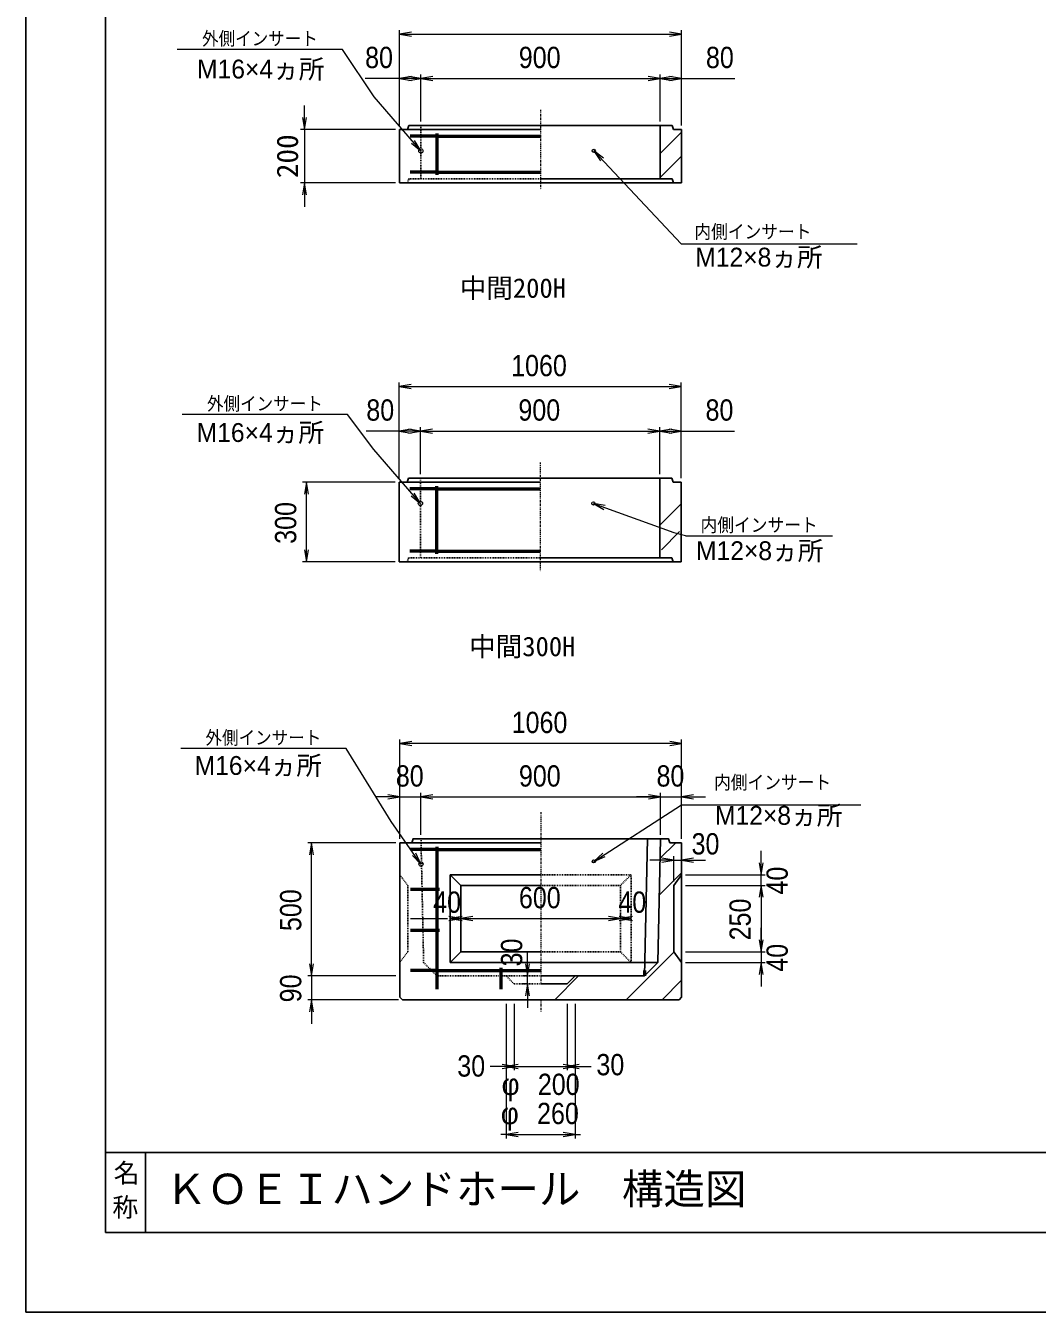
# Model space of a CAD drawing. Units: millimetres, scale not verified. Extents: x -210 to 210, y -148 to 148.
# Drawn here: x -210 to -83.2, y -148.5 to 12.6 of the extents above; entities that cross this region are included whole.
import ezdxf
from ezdxf.enums import TextEntityAlignment as Align

# ---------------------------------------------------------------- set-up
doc = ezdxf.new("R2010")
doc.units = ezdxf.units.MM
doc.linetypes.add('USER1', pattern=[12.95, 6.35, -3.175, 0.25, -3.175])
doc.linetypes.add('USER2', pattern=[4.7625, 3.175, -1.5875])
doc.layers.add('0-0', color=7, linetype='Continuous')
for name, color, linetype, lineweight in [('0-1_0', 9, 'Continuous', 25), ('0-2_dims', 2, 'Continuous', 13), ('0-3_pen1実線', 4, 'Continuous', 13), ('0-4_pen2実線', 3, 'Continuous', 13), ('0-5_pen3実線', 7, 'Continuous', 25), ('0-6_pen4実線', 6, 'Continuous', 25), ('0-7_pen1一点', 4, 'USER1', 13), ('0-8_pen2破線', 3, 'USER2', 25), ('0-9_鉄筋１', 7, 'Continuous', 50), ('0-A_鉄筋２', 7, 'Continuous', 50)]:
    doc.layers.add(name, color=color, linetype=linetype, lineweight=lineweight)
doc.styles.add('ＭＳ ゴシック', font='')
doc.styles.add('ＭＳ Ｐゴシック', font='')
doc.styles.get('ＭＳ ゴシック').set_extended_font_data('MS Gothic')
doc.styles.get('ＭＳ Ｐゴシック').set_extended_font_data('MS PGothic')

# ---------------------------------------------------------------- blocks, each defined once
blk = doc.blocks.new('部分図 1')
at = {"layer": '0-1_0'}
blk.add_lwpolyline([(0, 0), (12600, 0), (12600, 8910), (0, 8910)], close=True, dxfattribs=at)
at = {"layer": '0-2_dims'}
for p, q in [((1405.5, 4458.65), (1405.5, 4817.65)), ((1405.5, 4802.65), (2465.5, 4802.65)), ((2465.5, 4458.65), (2465.5, 4817.65)), ((1405.5, 4458.65), (1405.5, 4650.65)), ((1485.5, 4473.65), (1485.5, 4650.65)), ((1485.5, 4473.65), (1485.5, 4650.65)), ((2385.5, 4473.65), (2385.5, 4650.65)), ((2385.5, 4473.65), (2385.5, 4650.65)), ((2465.5, 4458.65), (2465.5, 4650.65)), ((1485.5, 4635.65), (2385.5, 4635.65)), ((1404, 3134), (1404, 3493)), ((2464, 3134), (2464, 3493)), ((1404, 3478), (2464, 3478)), ((1404, 3134), (1404, 3326)), ((1484, 3149), (1484, 3326)), ((1484, 3149), (1484, 3326)), ((1484, 3311), (2384, 3311)), ((2384, 3149), (2384, 3326)), ((2384, 3149), (2384, 3326)), ((2464, 3134), (2464, 3326)), ((1389, 3119), (1041, 3119)), ((1056, 2819), (1056, 3119)), ((1389, 2819), (1041, 2819)), ((1406, 1779), (1406, 2152.21)), ((2466, 2137.21), (1406, 2137.21)), ((2466, 1779), (2466, 2152.21)), ((1406, 1936.17), (1316, 1936.17)), ((1406, 1779), (1406, 1951.17)), ((1406, 1936.17), (1486, 1936.17)), ((1486, 1794), (1486, 1951.17)), ((1486, 1794), (1486, 1951.17)), ((1486, 1936.17), (1576, 1936.17)), ((1486, 1936.17), (2386, 1936.17)), ((2386, 1936.17), (2296, 1936.17)), ((2386, 1794), (2386, 1951.17)), ((2386, 1794), (2386, 1951.17)), ((2386, 1936.17), (2466, 1936.17)), ((2466, 1779), (2466, 1951.17)), ((2466, 1936.17), (2556, 1936.17)), ((1391, 1764), (1060, 1764)), ((1075, 1264), (1075, 1764)), ((2436, 1698.11), (2346, 1698.11)), ((2436, 1619), (2436, 1713.11)), ((2436, 1698.11), (2466, 1698.11)), ((2466, 1659), (2466, 1713.11)), ((2466, 1698.11), (2556, 1698.11)), ((2764.74, 1644), (2764.74, 1734)), ((2481, 1644), (2779.74, 1644)), ((2764.74, 1604), (2764.74, 1644)), ((2481, 1604), (2779.74, 1604)), ((2481, 1604), (2779.74, 1604)), ((2764.74, 1604), (2764.74, 1514)), ((2764.74, 1604), (2764.74, 1354)), ((1596, 1479), (1596, 1464)), ((1636, 1479), (1596, 1479)), ((1636, 1479), (1636, 1494)), ((1636, 1479), (2236, 1479)), ((1636, 1479), (1636, 1464)), ((2236, 1479), (2236, 1494)), ((2236, 1479), (2236, 1494)), ((2236, 1479), (2276, 1479)), ((2276, 1479), (2276, 1494)), ((2764.74, 1354), (2764.74, 1444)), ((1075, 1264), (1075, 1354)), ((1886, 1264), (1886, 1354)), ((2481, 1354), (2779.74, 1354)), ((2481, 1354), (2779.74, 1354)), ((2764.74, 1354), (2764.74, 1314)), ((2481, 1314), (2779.74, 1314)), ((2764.74, 1314), (2764.74, 1224)), ((1391, 1264), (1060, 1264)), ((1391, 1264), (1060, 1264)), ((1075, 1264), (1075, 1174)), ((1886, 1264), (1871, 1264)), ((1886, 1234), (1886, 1264)), ((1886, 1234), (1871, 1234)), ((1886, 1234), (1886, 1144)), ((1401, 1174), (1060, 1174)), ((1075, 1174), (1075, 1084)), ((1806, 1159), (1806, 653)), ((1806, 1159), (1806, 909)), ((1836, 1159), (1836, 909)), ((1836, 1159), (1836, 909)), ((2036, 1159), (2036, 909)), ((2036, 1159), (2036, 909)), ((2066, 1159), (2066, 909)), ((2066, 1159), (2066, 653)), ((1836, 924), (1746, 924)), ((1836, 924), (1806, 924)), ((1836, 924), (2036, 924)), ((2036, 924), (2126, 924)), ((2036, 924), (2066, 924)), ((1806, 668), (1786, 668)), ((1806, 668), (2066, 668)), ((2066, 668), (2086, 668))]:
    blk.add_line(p, q, dxfattribs=at)
at = {"layer": '0-2_dims', "lineweight": 18}
for p, q in [((1191.24, 4745.08), (569.77, 4745.08)), ((1048.5, 4443.65), (1048.5, 4533.65)), ((1390.5, 4443.65), (1033.5, 4443.65)), ((1048.5, 4443.65), (1048.5, 4243.65)), ((1390.5, 4243.65), (1033.5, 4243.65)), ((1048.5, 4243.65), (1048.5, 4153.65)), ((2509.53, 4013.93), (3126, 4013.93)), ((1209.82, 3373.44), (588.36, 3373.44)), ((2480.39, 2917.09), (3033.62, 2917.09)), ((1204.24, 2118.43), (582.77, 2118.43)), ((2523.05, 1906.8), (3139.52, 1906.8)), ((1446, 1479), (1586, 1479))]:
    blk.add_line(p, q, dxfattribs=at)
at = {"layer": '0-2_dims'}
for points in [[(1450.5, 4810.15), (1405.5, 4802.65), (1450.5, 4795.15)], [(2420.5, 4795.15), (2465.5, 4802.65), (2420.5, 4810.15)], [(1485.5, 4363.65), (1309.89, 4566.41), (1191.24, 4745.08)], [(1450.5, 4643.15), (1405.5, 4635.65), (1450.5, 4628.15)], [(1440.5, 4628.15), (1485.5, 4635.65), (1440.5, 4643.15)], [(1530.5, 4643.15), (1485.5, 4635.65), (1530.5, 4628.15)], [(2340.5, 4628.15), (2385.5, 4635.65), (2340.5, 4643.15)], [(2430.5, 4643.15), (2385.5, 4635.65), (2430.5, 4628.15)], [(2420.5, 4628.15), (2465.5, 4635.65), (2420.5, 4643.15)], [(1485.5, 4635.65), (1405.5, 4635.65), (1275.96, 4635.65)], [(2385.5, 4635.65), (2465.5, 4635.65), (2666.33, 4635.65)], [(1450.37, 4392.75), (1485.5, 4363.65), (1461.71, 4402.57)], [(2171.8, 4336.01), (2135.5, 4363.65), (2160.88, 4325.73)], [(2135.5, 4363.65), (2464.53, 4013.93), (2509.53, 4013.93)], [(1449, 3485.5), (1404, 3478), (1449, 3470.5)], [(2419, 3470.5), (2464, 3478), (2419, 3485.5)], [(1484, 3039), (1308.39, 3241.77), (1209.82, 3373.44)], [(1484, 3311), (1404, 3311), (1280.46, 3311)], [(1449, 3318.5), (1404, 3311), (1449, 3303.5)], [(1439, 3303.5), (1484, 3311), (1439, 3318.5)], [(1529, 3318.5), (1484, 3311), (1529, 3303.5)], [(2339, 3303.5), (2384, 3311), (2339, 3318.5)], [(2429, 3318.5), (2384, 3311), (2429, 3303.5)], [(2384, 3311), (2464, 3311), (2664.83, 3311)], [(2419, 3303.5), (2464, 3311), (2419, 3318.5)], [(1063.5, 3074), (1056, 3119), (1048.5, 3074)], [(1448.87, 3068.11), (1484, 3039), (1460.21, 3077.93)], [(2178.89, 3030.83), (2134, 3039), (2173.81, 3016.72)], [(2134, 3039), (2436.27, 2930.27), (2480.39, 2918.93)], [(1048.5, 2864), (1056, 2819), (1063.5, 2864)], [(1451, 2144.71), (1406, 2137.21), (1451, 2129.71)], [(2421, 2129.71), (2466, 2137.21), (2421, 2144.71)], [(1486, 1684), (1373.97, 1844.29), (1204.24, 2118.43)], [(1361, 1928.67), (1406, 1936.17), (1361, 1943.67)], [(1531, 1943.67), (1486, 1936.17), (1531, 1928.67)], [(1531, 1943.67), (1486, 1936.17), (1531, 1928.67)], [(2341, 1928.67), (2386, 1936.17), (2341, 1943.67)], [(2341, 1928.67), (2386, 1936.17), (2341, 1943.67)], [(2511, 1943.67), (2466, 1936.17), (2511, 1928.67)], [(2136, 1694), (2466, 1906.8), (2523.05, 1906.8)], [(1082.5, 1719), (1075, 1764), (1067.5, 1719)], [(1454.07, 1716.59), (1486, 1684), (1466.37, 1725.18)], [(2169.75, 1724.69), (2136, 1694), (2177.88, 1712.08)], [(2391, 1690.61), (2436, 1698.11), (2391, 1705.61)], [(2511, 1705.61), (2466, 1698.11), (2511, 1690.61)], [(2757.24, 1689), (2764.74, 1644), (2772.24, 1689)], [(2772.24, 1559), (2764.74, 1604), (2757.24, 1559)], [(2772.24, 1559), (2764.74, 1604), (2757.24, 1559)], [(1591, 1471.5), (1636, 1479), (1591, 1486.5)], [(1641, 1486.5), (1596, 1479), (1641, 1471.5)], [(1681, 1486.5), (1636, 1479), (1681, 1471.5)], [(2191, 1471.5), (2236, 1479), (2191, 1486.5)], [(2231, 1471.5), (2276, 1479), (2231, 1486.5)], [(2281, 1486.5), (2236, 1479), (2281, 1471.5)], [(2757.24, 1399), (2764.74, 1354), (2772.24, 1399)], [(2757.24, 1399), (2764.74, 1354), (2772.24, 1399)], [(1067.5, 1309), (1075, 1264), (1082.5, 1309)], [(1067.5, 1309), (1075, 1264), (1082.5, 1309)], [(1878.5, 1309), (1886, 1264), (1893.5, 1309)], [(2772.24, 1269), (2764.74, 1314), (2757.24, 1269)], [(1893.5, 1189), (1886, 1234), (1878.5, 1189)], [(1082.5, 1129), (1075, 1174), (1067.5, 1129)], [(1791, 916.5), (1836, 924), (1791, 931.5)], [(1791, 916.5), (1836, 924), (1791, 931.5)], [(1851, 931.5), (1806, 924), (1851, 916.5)], [(2021, 916.5), (2066, 924), (2021, 931.5)], [(2081, 931.5), (2036, 924), (2081, 916.5)], [(2081, 931.5), (2036, 924), (2081, 916.5)], [(1851, 675.5), (1806, 668), (1851, 660.5)], [(2021, 660.5), (2066, 668), (2021, 675.5)]]:
    blk.add_lwpolyline(points, dxfattribs=at)
at = {"layer": '0-2_dims', "lineweight": 18}
for points in [[(1041, 4488.65), (1048.5, 4443.65), (1056, 4488.65)], [(1056, 4198.65), (1048.5, 4243.65), (1041, 4198.65)]]:
    blk.add_lwpolyline(points, dxfattribs=at)
at = {"layer": '0-3_pen1実線'}
for p, q in [((2385.5, 4353.65), (2465.5, 4433.65)), ((2385.5, 4263.65), (2465.5, 4343.65)), ((2384, 2957.25), (2464, 3037.25)), ((2389.79, 2864.6), (2458.33, 2933.14)), ((2384.4, 1704.53), (2443.87, 1764)), ((2381.44, 1566.87), (2466, 1651.43)), ((2257.98, 1174), (2436.85, 1352.87)), ((1988.57, 1174), (2078.57, 1264)), ((2392.68, 1174), (2466, 1247.32))]:
    blk.add_line(p, q, dxfattribs=at)
at = {"layer": '0-4_pen2実線'}
for centre, radius in [((1485.5, 4363.65), 8), ((2135.5, 4363.65), 6), ((1484, 3039), 8), ((2134, 3039), 6), ((1486, 1684), 8), ((2136, 1694), 6)]:
    blk.add_circle(centre, radius, dxfattribs=at)
at = {"layer": '0-5_pen3実線'}
for p, q in [((1435.5, 4443.65), (1440.5, 4458.65)), ((2430.5, 4458.65), (1440.5, 4458.65)), ((2385.5, 4458.65), (2385.5, 4258.65)), ((2435.5, 4443.65), (2430.5, 4458.65)), ((1405.5, 4443.65), (1405.5, 4243.65)), ((1405.5, 4443.65), (1935.5, 4443.65)), ((2435.5, 4443.65), (2465.5, 4443.65)), ((2465.5, 4443.65), (2465.5, 4243.65)), ((2430.5, 4258.65), (1935.5, 4258.65)), ((2435.5, 4243.65), (2430.5, 4258.65)), ((1405.5, 4243.65), (2465.5, 4243.65)), ((1404, 3119), (1934, 3119)), ((1404, 3119), (1404, 2819)), ((1434, 3119), (1439, 3134)), ((2429, 3134), (1439, 3134)), ((2384, 3134), (2384, 2834)), ((2434, 3119), (2429, 3134)), ((2434, 3119), (2464, 3119)), ((2464, 3119), (2464, 2819)), ((1404, 2819), (2464, 2819)), ((2429, 2834), (1934, 2834)), ((2434, 2819), (2429, 2834)), ((1406, 1764), (1406, 1184)), ((1936, 1764), (1406, 1764)), ((1456, 1779), (1451, 1764)), ((2337.08, 1779), (2326, 1264)), ((2386, 1779), (2376, 1314)), ((2416, 1779), (2421, 1764)), ((2466, 1764), (2421, 1764)), ((2466, 1764), (2421, 1764)), ((2466, 1184), (2466, 1764)), ((1596, 1644), (1596, 1314)), ((1596, 1644), (1636, 1604)), ((1596, 1644), (1936, 1644)), ((2466, 1644), (2436, 1604)), ((1636, 1604), (1636, 1354)), ((1636, 1604), (1936, 1604)), ((1636, 1354), (1596, 1314)), ((1636, 1354), (1936, 1354)), ((1596, 1314), (2376, 1314)), ((2376, 1314), (2326, 1264)), ((1936, 1264), (2326, 1264)), ((1936, 1264), (2326, 1264)), ((2036, 1234), (2066, 1264)), ((1936, 1234), (2036, 1234)), ((1936, 1234), (2036, 1234)), ((1406, 1184), (1416, 1174)), ((1416, 1174), (2456, 1174)), ((2466, 1184), (2456, 1174)), ((450, 600), (450, 300))]:
    blk.add_line(p, q, dxfattribs=at)
for points in [[(1936, 1779), (1456, 1779), (1451, 1764)], [(1936, 1779), (2416, 1779), (2421, 1764)], [(2436, 1604), (2436, 1354), (2466, 1314)]]:
    blk.add_lwpolyline(points, dxfattribs=at)
at = {"layer": '0-6_pen4実線'}
blk.add_line((300, 600), (12300, 600), dxfattribs=at)
blk.add_lwpolyline([(300, 300), (12300, 300), (12300, 8610), (300, 8610)], close=True, dxfattribs=at)
at = {"layer": '0-7_pen1一点'}
for p, q in [((1935.5, 4517.36), (1935.5, 4218.65)), ((1934, 3192.72), (1934, 2784)), ((1936, 1879), (1936, 1234)), ((1936, 1174), (1936, 1128.58))]:
    blk.add_line(p, q, dxfattribs=at)
at = {"layer": '0-8_pen2破線'}
for p, q in [((1485.5, 4458.65), (1485.5, 4258.65)), ((1435.5, 4243.65), (1440.5, 4258.65)), ((1935.5, 4258.65), (1440.5, 4258.65)), ((1484, 3134), (1484, 2834)), ((1434, 2819), (1439, 2834)), ((1934, 2834), (1439, 2834)), ((1406, 1644), (1436, 1604)), ((1936, 1644), (2276, 1644)), ((2276, 1644), (2236, 1604)), ((2276, 1644), (2276, 1314)), ((1436, 1604), (1436, 1354)), ((1936, 1604), (2236, 1604)), ((2236, 1604), (2236, 1354)), ((1436, 1354), (1406, 1314)), ((1936, 1354), (2236, 1354)), ((2236, 1354), (2276, 1314)), ((1546, 1264), (1936, 1264)), ((1836, 1234), (1806, 1264)), ((1836, 1234), (1936, 1234))]:
    blk.add_line(p, q, dxfattribs=at)
blk.add_lwpolyline([(1546, 1264), (1496, 1314), (1486, 1779)], dxfattribs=at)
at = {"layer": '0-9_鉄筋１'}
for p, q in [((1545.5, 4428.65), (1545.5, 4273.65)), ((1545.5, 4418.65), (1935.5, 4418.65)), ((1545.5, 4283.65), (1935.5, 4283.65)), ((1544, 3104), (1544, 2849)), ((1544, 3094), (1934, 3094)), ((1544, 2859), (1934, 2859)), ((1546, 1749), (1546, 1254)), ((1546, 1739), (1936, 1739)), ((1546, 1284), (1936, 1284)), ((1786, 1294), (1786, 1254)), ((2326, 1284), (2326, 1264))]:
    blk.add_line(p, q, dxfattribs=at)
at = {"layer": '0-A_鉄筋２'}
for p, q in [((1545.5, 4418.65), (1445.5, 4418.65)), ((1545.5, 4283.65), (1445.5, 4283.65)), ((1544, 3094), (1444, 3094)), ((1544, 2859), (1444, 2859)), ((1546, 1739), (1446, 1739)), ((1556, 1589), (1446, 1589)), ((1556, 1434), (1446, 1434)), ((1546, 1284), (1446, 1284)), ((2326, 1284), (2326.43, 1284)), ((1546, 1254), (1546, 1214)), ((1786, 1254), (1786, 1214))]:
    blk.add_line(p, q, dxfattribs=at)
at = {"layer": '0-2_dims', "color": 7, "style": 'ＭＳ Ｐゴシック', "width": 0.9}
for s, height, p in [('外側インサート', 50.68, (662.84, 4745.08)), ('80', 79.98, (1275.96, 4650.65)), ('900', 79.98, (1853.69, 4650.65)), ('80', 79.98, (2557.24, 4650.65)), ('内側インサート', 51.2, (2513.82, 4019.11)), ('1060', 79.98, (1824.91, 3493)), ('外側インサート', 50.68, (681.43, 3373.44)), ('80', 79.98, (1280.46, 3326)), ('900', 79.98, (1852.19, 3326)), ('80', 79.98, (2555.74, 3326)), ('内側インサート', 51.2, (2537.13, 2917.09)), ('1060', 79.98, (1826.91, 2152.21)), ('外側インサート', 50.68, (675.85, 2118.43)), ('80', 79.98, (1391.45, 1951.17)), ('900', 79.98, (1854.18, 1951.17)), ('80', 79.98, (2371.45, 1951.17)), ('内側インサート', 51.2, (2587.89, 1950.21)), ('30', 79.98, (2503.24, 1696.07)), ('600', 79.98, (1854.18, 1494)), ('40', 79.98, (1531.84, 1476.95)), ('40', 79.98, (2227.91, 1476.95)), ('30', 79.98, (2145.45, 866.45)), ('30', 79.98, (1622.45, 861.45)), ('200', 79.98, (1925.36, 792.45)), ('260', 79.98, (1922.36, 683))]:
    blk.add_text(s, height=height, dxfattribs=at).set_placement(p, align=Align.BOTTOM_LEFT)
at = {"layer": '0-2_dims', "color": 7, "style": 'ＭＳ Ｐゴシック'}
for s, height, p in [('M16×4ヵ所', 70.81, (644.1, 4614.35)), ('M12×8ヵ所', 70.81, (2517.25, 3907.66)), ('M16×4ヵ所', 70.81, (642.6, 3248.71)), ('M12×8ヵ所', 70.81, (2520.04, 2804.71)), ('M16×4ヵ所', 70.81, (635.03, 1997.71)), ('M12×8ヵ所', 70.81, (2591.32, 1810.21)), ('φ', 79.98, (1789, 792.45)), ('φ', 79.98, (1786, 683))]:
    blk.add_text(s, height=height, dxfattribs=at).set_placement(p, align=Align.BOTTOM_LEFT)
at = {"layer": '0-2_dims', "color": 7, "style": 'ＭＳ ゴシック'}
blk.add_text('200', height=80.65, rotation=90, dxfattribs=at).set_placement((1048, 4261.15), align=Align.BOTTOM_LEFT)
at = {"layer": '0-2_dims', "color": 7, "style": 'ＭＳ Ｐゴシック', "width": 0.9}
for s, p in [('300', (1041, 2887.19)), ('40', (2888.83, 1569.45)), ('500', (1060, 1432.18)), ('250', (2749.74, 1397.18)), ('30', (1890.55, 1299.45)), ('40', (2888.83, 1279.45)), ('90', (1060, 1164.45))]:
    blk.add_text(s, height=79.98, rotation=90, dxfattribs=at).set_placement(p, align=Align.BOTTOM_LEFT)
at = {"layer": '0-5_pen3実線', "style": 'ＭＳ ゴシック'}
for s, height, p in [('中間200H', 73.31, (1631.5, 3789.65)), ('中間300H', 73.31, (1667, 2443)), ('名', 71.47, (330.86, 466.05)), ('ＫＯＥＩハンドホール\u3000構造図', 114.4, (525, 372)), ('称', 71.43, (325.72, 337.31))]:
    blk.add_text(s, height=height, dxfattribs=at).set_placement(p, align=Align.BOTTOM_LEFT)

msp = doc.modelspace()

# ---------------------------------------------------------------- block references
at = {"layer": '0-0', "xscale": 0.0333333, "yscale": 0.0333333}
msp.add_blockref('部分図 1', (-210, -148.5), dxfattribs=at)

doc.saveas('drawing.dxf')
